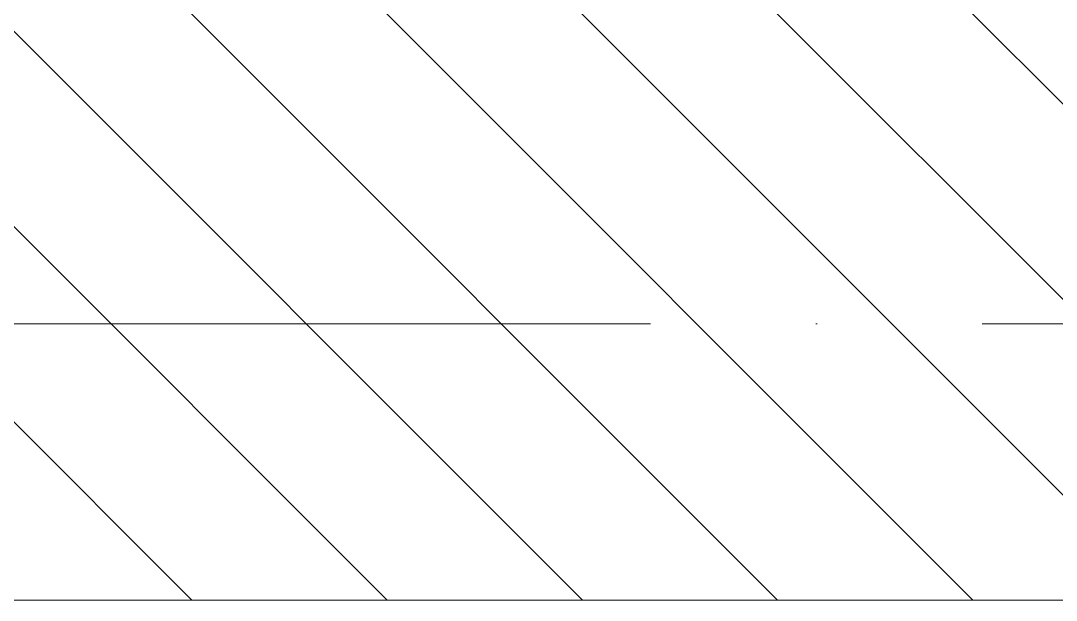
# Model space of a CAD drawing. Header units: millimetres. Extents: x -17017 to 628417, y -109036 to 199237.
# Drawn here: x 340145.7 to 340520.7, y -88782.4 to -88572.7 of the extents above; entities that cross this region are included whole.
import ezdxf

# ---------------------------------------------------------------- set-up
doc = ezdxf.new("R2010")
doc.units = ezdxf.units.MM
doc.linetypes.add('50_200_ШТРИХ_1Т_ш5_п1_п1_', pattern=[700, 500, -100, 0, -100])
for name, color, linetype, lineweight in [('A-WALL-____-MCUT-3', 7, 'Continuous', 9), ('A-WALL-____-PATT-1', 7, 'Continuous', 9), ('S-GRID-____-OTLN-1', 7, '50_200_ШТРИХ_1Т_ш5_п1_п1_', 9), ('стяжа', 7, 'Continuous', 30)]:
    doc.layers.add(name, color=color, linetype=linetype, lineweight=lineweight)

# ---------------------------------------------------------------- blocks, each defined once
blk = doc.blocks.new('3эт')
at = {"layer": 'S-GRID-____-OTLN-1', "color": 251, "ltscale": 0.6, "true_color": 0x636466}
blk.add_line((387845.11, -88682.41), (279101.94, -88682.41), dxfattribs=at)

msp = doc.modelspace()

# ---------------------------------------------------------------- hatches: boundary and pattern name
at = {"layer": 'A-WALL-____-PATT-1'}
h = msp.add_hatch(dxfattribs=at)
h.set_pattern_fill('FP_6', color=256, style=0, pattern_type=2)
h.set_pattern_definition([(135, (283770.707, -86863.456), (-35.35534, -35.35534), [])])
h.paths.add_polyline_path([(342776.71, -88782.41), (343120.71, -88782.41), (343120.71, -88532.41), (342776.71, -88532.41), (342776.71, -88601.41), (342770.71, -88601.41), (342770.71, -88713.41), (342776.71, -88713.41), (342776.71, -88778.13)], flags=0)
h.paths.add_polyline_path([(340895.71, -88782.41), (340964.71, -88782.41), (340964.71, -88713.41), (340970.71, -88713.41), (340970.71, -88601.41), (340964.71, -88601.41), (340964.71, -88532.41), (339776.71, -88532.41), (339776.71, -88601.41), (339770.71, -88601.41), (339770.71, -88713.41), (339776.71, -88713.41), (339776.71, -88782.41), (340315.89, -88782.41)], flags=0)
h.paths.add_polyline_path([(337895.71, -88782.41), (337964.71, -88782.41), (337964.71, -88713.41), (337970.71, -88713.41), (337970.71, -88601.41), (337964.71, -88601.41), (337964.71, -88532.41), (337620.71, -88532.41), (337620.71, -88782.41), (337664.69, -88782.41)], flags=0)

# ---------------------------------------------------------------- linework, layer by layer
at = {"layer": 'A-WALL-____-MCUT-3'}
msp.add_line((339845.71, -88782.41), (340895.71, -88782.41), dxfattribs=at)

# ---------------------------------------------------------------- block references
at = {"layer": 'стяжа'}
msp.add_blockref('3эт', (0, 0), dxfattribs=at)

doc.saveas('drawing.dxf')
